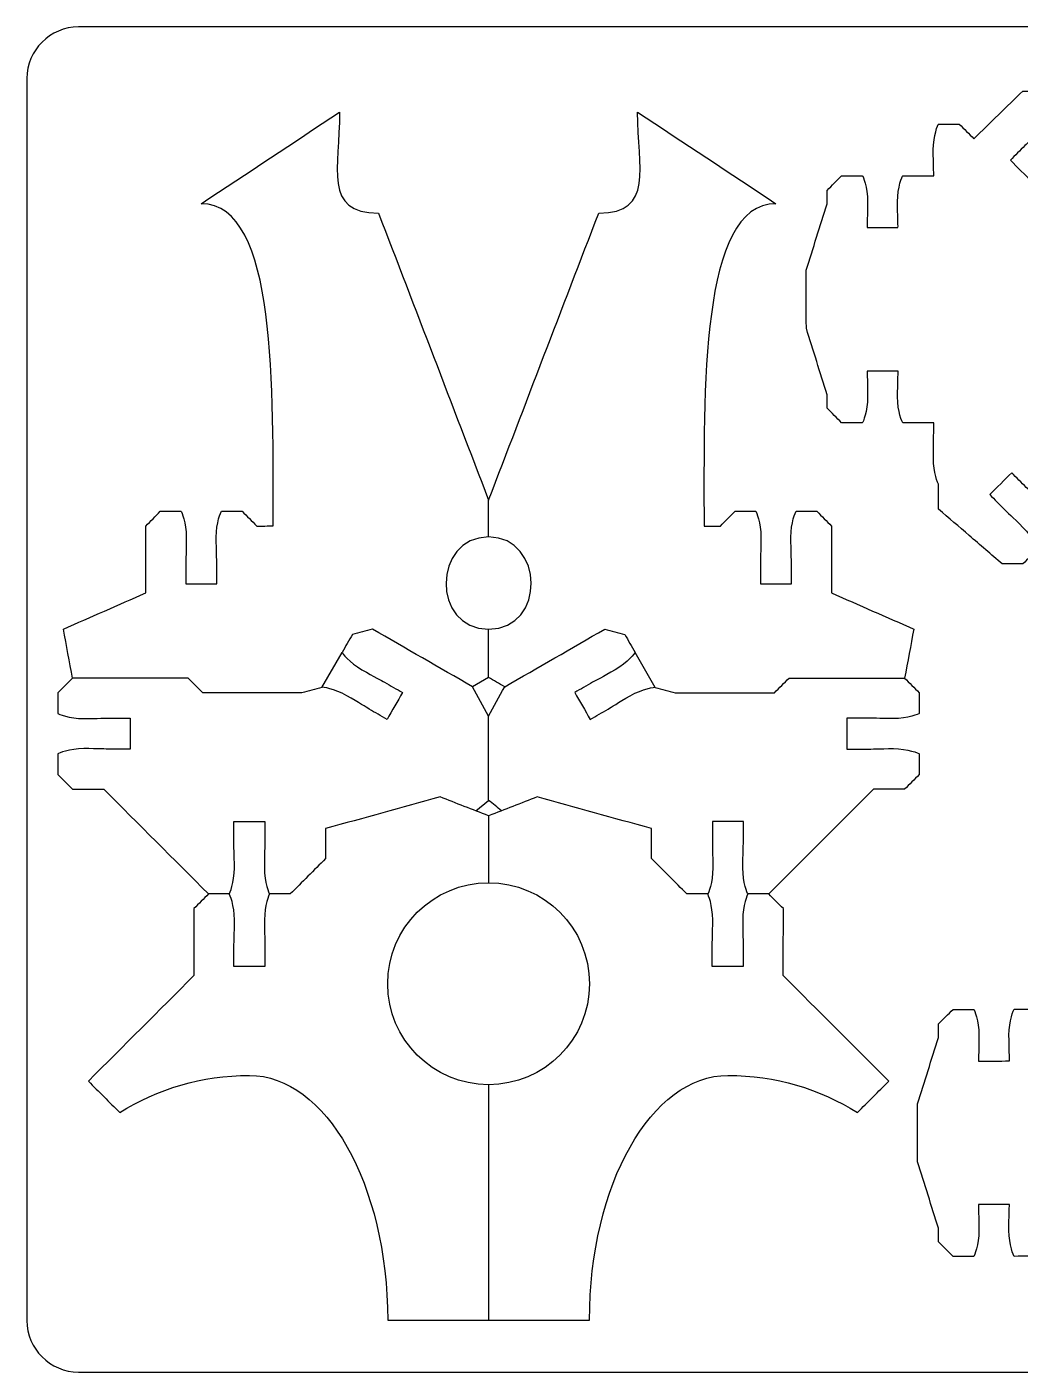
# Model space of a CAD drawing. Extents: x 0 to 680, y 0 to 410.
# Drawn here: x 460 to 556, y 0 to 130 of the extents above; entities that cross this region are included whole.
import ezdxf

# ---------------------------------------------------------------- set-up
doc = ezdxf.new("R2010")
doc.units = 0
doc.header["$MEASUREMENT"] = 0
doc.layers.add('DEFAULT', color=18, linetype='CONTINUOUS')

msp = doc.modelspace()

# ---------------------------------------------------------------- linework, layer by layer
at = {"layer": 'DEFAULT', "color": 1}
for points in [[(488.52, 66.18), (490.47, 69.56)], [(520.75, 66.18), (518.8, 69.56)], [(504.64, 67.14), (503.08, 66.23)], [(503.39, 54.25), (504.64, 55.26)]]:
    msp.add_lwpolyline(points, dxfattribs=at)
for points, knots in [([(675, 0.01), (605, 0.01), (535, 0.01), (465, 0.01), (462.24, 0.01), (460, 2.25), (460, 5), (460, 45), (460, 85.01), (460, 125.01), (460, 127.77), (462.24, 130), (465, 130), (535, 130), (605, 130), (675, 130), (677.76, 130), (680, 127.77), (680, 125.01), (680, 85.01), (680, 45), (680, 5), (680, 2.25), (677.76, 0.01), (675, 0.01)], [0, 0, 0, 0, 595.271, 595.271, 595.271, 596.271, 596.271, 596.271, 936.431, 936.431, 936.431, 937.431, 937.431, 937.431, 1532.702, 1532.702, 1532.702, 1533.702, 1533.702, 1533.702, 1873.862, 1873.862, 1873.862, 1874.862, 1874.862, 1874.862, 1874.862]), ([(557.7, 79.52), (557.74, 79.56), (557.26, 80.66), (556.29, 81.64), (555.31, 82.63), (554.73, 83.14), (554.49, 83.38), (554.02, 83.85), (553.55, 84.33), (553.08, 84.8), (553.78, 85.5), (554.49, 86.21), (555.2, 86.92), (555.67, 86.44), (556.14, 85.97), (556.61, 85.5), (556.85, 85.26), (557.36, 84.67), (558.34, 83.69), (559.32, 82.72), (560.43, 82.24), (560.46, 82.28), (561.13, 82.28), (561.8, 82.28), (562.46, 82.28), (563.09, 81.66), (563.71, 81.03), (564.33, 80.41), (567.24, 80.41), (570.14, 80.41), (573.04, 80.41), (573.52, 80.88), (573.99, 81.35), (574.46, 81.82), (574.46, 82.49), (574.46, 83.15), (574.46, 83.82), (574.46, 83.88), (573.34, 84.32), (571.96, 84.33), (570.58, 84.33), (569.8, 84.28), (569.46, 84.28), (568.79, 84.28), (568.13, 84.28), (567.46, 84.28), (567.46, 85.28), (567.46, 86.28), (567.46, 87.28), (568.13, 87.28), (568.8, 87.28), (569.46, 87.27), (569.8, 87.28), (570.58, 87.23), (571.96, 87.23), (573.34, 87.23), (574.46, 87.67), (574.46, 87.73), (574.87, 88.82), (575.28, 89.91), (575.69, 91.01), (577.07, 91.45), (578.45, 91.89), (579.83, 92.34), (580.78, 94.93), (581.74, 97.51), (582.69, 100.1), (582.5, 101.38), (582.31, 102.65), (582.12, 103.92), (582.12, 111.78), (575.39, 117.95), (567.53, 117.95), (566.48, 117.95), (565.45, 117.83), (564.47, 117.61), (563.8, 118.28), (563.13, 118.95), (562.46, 119.62), (562.42, 119.67), (561.31, 119.19), (560.33, 118.22), (559.36, 117.24), (558.84, 116.65), (558.6, 116.41), (558.13, 115.94), (557.66, 115.47), (557.19, 115), (556.48, 115.71), (555.77, 116.42), (555.07, 117.12), (555.54, 117.59), (556.01, 118.06), (556.48, 118.53), (556.72, 118.78), (557.31, 119.29), (558.28, 120.27), (559.26, 121.24), (559.74, 122.35), (559.7, 122.39), (559.23, 122.86), (558.76, 123.33), (558.29, 123.81), (557.62, 123.81), (556.95, 123.81), (556.29, 123.81), (554.71, 122.27), (553.12, 120.74), (551.54, 119.2), (551.07, 119.67), (550.6, 120.14), (550.13, 120.61), (549.46, 120.61), (548.79, 120.61), (548.13, 120.61), (548.07, 120.61), (547.63, 119.49), (547.62, 118.11), (547.62, 116.73), (547.67, 115.95), (547.67, 115.61), (546.67, 115.61), (545.67, 115.62), (544.67, 115.62), (544.61, 115.62), (544.17, 114.5), (544.17, 113.12), (544.17, 111.73), (544.22, 110.96), (544.21, 110.61), (543.21, 110.62), (542.21, 110.62), (541.22, 110.62), (541.21, 110.96), (541.27, 111.74), (541.27, 113.12), (541.27, 114.5), (540.82, 115.62), (540.76, 115.62), (540.1, 115.62), (539.43, 115.62), (538.76, 115.62), (538.29, 115.15), (537.82, 114.68), (537.35, 114.21), (537.35, 113.78), (537.35, 113.34), (537.35, 112.91), (536.68, 110.77), (536.01, 108.62), (535.34, 106.48), (535.34, 104.61), (535.34, 102.75), (535.35, 100.89), (536.02, 98.74), (536.68, 96.6), (537.35, 94.46), (537.35, 94.03), (537.35, 93.59), (537.35, 93.16), (537.82, 92.69), (538.29, 92.22), (538.76, 91.75), (539.43, 91.75), (540.1, 91.75), (540.76, 91.75), (540.83, 91.75), (541.27, 92.87), (541.27, 94.25), (541.27, 95.63), (541.22, 96.41), (541.23, 96.75), (542.23, 96.75), (543.22, 96.74), (544.22, 96.74), (544.23, 96.41), (544.17, 95.63), (544.17, 94.24), (544.17, 92.87), (544.62, 91.74), (544.67, 91.74), (544.68, 91.74), (544.68, 91.74), (544.68, 91.74), (545.68, 91.74), (546.68, 91.74), (547.68, 91.74), (547.68, 91.4), (547.63, 89.71), (547.63, 88.33), (547.63, 86.95), (548.07, 85.82), (548.13, 85.82), (548.13, 85.02), (548.13, 84.21), (548.13, 83.4), (549.12, 82.55), (550.11, 81.7), (551.09, 80.85), (552.16, 79.94), (553.22, 79.02), (554.28, 78.11), (554.95, 78.11), (555.62, 78.11), (556.28, 78.11), (556.76, 78.58), (557.23, 79.05), (557.7, 79.52)], [5.670289, 5.670289, 5.670289, 5.670289, 6.670289, 6.670289, 6.670289, 7.670289, 7.670289, 7.670289, 13.341303, 13.341303, 13.341303, 21.833659, 21.833659, 21.833659, 27.504673, 27.504673, 27.504673, 28.504673, 28.504673, 28.504673, 29.504673, 29.504673, 29.504673, 35.174673, 35.174673, 35.174673, 42.677787, 42.677787, 42.677787, 67.366787, 67.366787, 67.366787, 73.039197, 73.039197, 73.039197, 78.699197, 78.699197, 78.699197, 79.699197, 79.699197, 79.699197, 80.699197, 80.699197, 80.699197, 86.359205, 86.359205, 86.359205, 94.850205, 94.850205, 94.850205, 100.519213, 100.519213, 100.519213, 101.519213, 101.519213, 101.519213, 102.519213, 102.519213, 102.519213, 112.449923, 112.449923, 112.449923, 124.770567, 124.770567, 124.770567, 148.230629, 148.230629, 148.230629, 159.182457, 159.182457, 159.182457, 160.182457, 160.182457, 160.182457, 161.182457, 161.182457, 161.182457, 169.243474, 169.243474, 169.243474, 170.243474, 170.243474, 170.243474, 171.243474, 171.243474, 171.243474, 176.900329, 176.900329, 176.900329, 185.400459, 185.400459, 185.400459, 191.065097, 191.065097, 191.065097, 192.065097, 192.065097, 192.065097, 193.065097, 193.065097, 193.065097, 198.729027, 198.729027, 198.729027, 204.400027, 204.400027, 204.400027, 223.139773, 223.139773, 223.139773, 228.804411, 228.804411, 228.804411, 234.474411, 234.474411, 234.474411, 235.474411, 235.474411, 235.474411, 236.474411, 236.474411, 236.474411, 244.964417, 244.964417, 244.964417, 245.964417, 245.964417, 245.964417, 246.964417, 246.964417, 246.964417, 255.454423, 255.454423, 255.454423, 256.454423, 256.454423, 256.454423, 257.454423, 257.454423, 257.454423, 263.124423, 263.124423, 263.124423, 268.787645, 268.787645, 268.787645, 272.448645, 272.448645, 272.448645, 291.564502, 291.564502, 291.564502, 307.423532, 307.423532, 307.423532, 326.511999, 326.511999, 326.511999, 330.181999, 330.181999, 330.181999, 335.845929, 335.845929, 335.845929, 341.515929, 341.515929, 341.515929, 342.515929, 342.515929, 342.515929, 343.515929, 343.515929, 343.515929, 352.005934, 352.005934, 352.005934, 353.005934, 353.005934, 353.005934, 354.005934, 354.005934, 354.005934, 354.035934, 354.035934, 354.035934, 362.526939, 362.526939, 362.526939, 363.526939, 363.526939, 363.526939, 364.526939, 364.526939, 364.526939, 371.387939, 371.387939, 371.387939, 382.48439, 382.48439, 382.48439, 394.411251, 394.411251, 394.411251, 400.081251, 400.081251, 400.081251, 405.75154, 405.75154, 405.75154, 405.75154]), ([(464.42, 67.07), (464.12, 68.65), (463.83, 70.23), (463.53, 71.81), (466.19, 72.97), (468.84, 74.14), (471.49, 75.3), (471.49, 77.46), (471.49, 79.61), (471.49, 81.77), (471.96, 82.24), (472.43, 82.71), (472.9, 83.19), (473.57, 83.19), (474.24, 83.19), (474.9, 83.19), (474.96, 83.19), (475.41, 82.07), (475.41, 80.69), (475.41, 79.3), (475.36, 78.53), (475.37, 78.19), (475.37, 77.52), (475.37, 76.86), (475.37, 76.19), (476.37, 76.19), (477.37, 76.19), (478.37, 76.19), (478.36, 76.86), (478.36, 77.52), (478.36, 78.19), (478.36, 78.53), (478.31, 79.31), (478.31, 80.69), (478.31, 82.07), (478.76, 83.19), (478.81, 83.19), (479.48, 83.19), (480.15, 83.19), (480.81, 83.19), (481.28, 82.72), (481.76, 82.25), (482.23, 81.77), (482.76, 81.77), (483.28, 81.77), (483.81, 81.78), (483.81, 94.83), (484.24, 112.92), (476.86, 112.92), (481.32, 115.87), (485.77, 118.82), (490.23, 121.77), (490.23, 116.38), (488.6, 112.01), (493.99, 112.01), (497.54, 102.76), (501.09, 93.52), (504.64, 84.27)], [0, 0, 0, 0, 13.663156, 13.663156, 13.663156, 38.281795, 38.281795, 38.281795, 56.631798, 56.631798, 56.631798, 62.305624, 62.305624, 62.305624, 67.977624, 67.977624, 67.977624, 68.977624, 68.977624, 68.977624, 69.977624, 69.977624, 69.977624, 75.637624, 75.637624, 75.637624, 84.141624, 84.141624, 84.141624, 89.810631, 89.810631, 89.810631, 90.810631, 90.810631, 90.810631, 91.810631, 91.810631, 91.810631, 97.484631, 97.484631, 97.484631, 103.155627, 103.155627, 103.155627, 107.660627, 107.660627, 107.660627, 108.660627, 108.660627, 108.660627, 154.116052, 154.116052, 154.116052, 155.116052, 155.116052, 155.116052, 239.33552, 239.33552, 239.33552, 239.33552]), ([(506.19, 66.23), (505.67, 66.53), (505.15, 66.83), (504.64, 67.14), (504.64, 68.7), (504.64, 70.25), (504.64, 71.81), (510.22, 71.81), (510.03, 80.71), (504.64, 80.71), (504.64, 81.9), (504.64, 83.08), (504.64, 84.27), (508.18, 93.52), (511.73, 102.76), (515.28, 112.01), (520.67, 112.01), (519.04, 116.38), (519.04, 121.77), (523.5, 118.82), (527.96, 115.87), (532.41, 112.92), (525.03, 112.92), (525.46, 94.83), (525.46, 81.77), (525.99, 81.77), (526.52, 81.77), (527.04, 81.77), (527.52, 82.25), (527.99, 82.72), (528.46, 83.19), (529.13, 83.19), (529.79, 83.19), (530.46, 83.19), (530.51, 83.19), (530.96, 82.07), (530.96, 80.69), (530.96, 79.31), (530.91, 78.53), (530.91, 78.19), (530.91, 77.52), (530.91, 76.86), (530.91, 76.19), (531.91, 76.19), (532.91, 76.19), (533.91, 76.19), (533.91, 76.86), (533.91, 77.52), (533.91, 78.19), (533.91, 78.53), (533.86, 79.3), (533.86, 80.69), (533.86, 82.07), (534.31, 83.19), (534.37, 83.19), (535.04, 83.19), (535.7, 83.19), (536.37, 83.19), (536.84, 82.71), (537.31, 82.24), (537.79, 81.77), (537.78, 79.61), (537.78, 77.46), (537.78, 75.3), (540.43, 74.14), (543.09, 72.97), (545.74, 71.81), (545.44, 70.23), (545.15, 68.65), (544.85, 67.07)], [0, 0, 0, 0, 5.100627, 5.100627, 5.100627, 18.354627, 18.354627, 18.354627, 19.354627, 19.354627, 19.354627, 29.445627, 29.445627, 29.445627, 113.665453, 113.665453, 113.665453, 114.665453, 114.665453, 114.665453, 160.12116, 160.12116, 160.12116, 161.13116, 161.13116, 161.13116, 165.62416, 165.62416, 165.62416, 171.297278, 171.297278, 171.297278, 176.970278, 176.970278, 176.970278, 177.970278, 177.970278, 177.970278, 178.970278, 178.970278, 178.970278, 184.639287, 184.639287, 184.639287, 193.144287, 193.144287, 193.144287, 198.804287, 198.804287, 198.804287, 199.804287, 199.804287, 199.804287, 200.804287, 200.804287, 200.804287, 206.479287, 206.479287, 206.479287, 212.150991, 212.150991, 212.150991, 230.501993, 230.501993, 230.501993, 255.1188, 255.1188, 255.1188, 268.781589, 268.781589, 268.781589, 268.781589]), ([(504.64, 63.41), (504.12, 64.35), (503.6, 65.29), (503.08, 66.23), (499.86, 68.09), (496.63, 69.95), (493.41, 71.81), (492.76, 71.64), (492.12, 71.47), (491.47, 71.29), (491.14, 70.72), (490.81, 70.14), (490.47, 69.56), (490.45, 69.52), (491.19, 68.57), (492.39, 67.88), (493.59, 67.19), (494.29, 66.84), (494.58, 66.67), (495.16, 66.34), (495.74, 66.01), (496.32, 65.68), (495.82, 64.81), (495.32, 63.95), (494.82, 63.08), (494.24, 63.41), (493.66, 63.74), (493.09, 64.08), (492.79, 64.25), (492.14, 64.67), (490.94, 65.37), (489.74, 66.05), (488.55, 66.23), (488.52, 66.18), (487.88, 66.01), (487.24, 65.83), (486.59, 65.66), (483.4, 65.66), (480.2, 65.66), (477, 65.66), (476.53, 66.13), (476.06, 66.6), (475.59, 67.07), (471.87, 67.07), (468.14, 67.07), (464.42, 67.07), (463.95, 66.6), (463.48, 66.13), (463, 65.66), (463, 64.99), (463, 64.33), (463, 63.66), (463, 63.61), (464.12, 63.16), (465.5, 63.16), (466.89, 63.16), (467.66, 63.21), (468, 63.21), (468.67, 63.21), (469.34, 63.21), (470, 63.21), (470, 62.21), (470, 61.22), (470, 60.22), (469.34, 60.21), (468.67, 60.21), (468.01, 60.21), (467.67, 60.21), (466.89, 60.26), (465.51, 60.26), (464.13, 60.26), (463.01, 59.81), (463.01, 59.75), (463.01, 59.09), (463.01, 58.42), (463.01, 57.75), (463.48, 57.28), (463.95, 56.81), (464.42, 56.34), (465.43, 56.34), (466.43, 56.34), (467.44, 56.34), (470.81, 52.96), (474.19, 49.59), (477.56, 46.21)], [0, 0, 0, 0, 9.121195, 9.121195, 9.121195, 40.789807, 40.789807, 40.789807, 46.461803, 46.461803, 46.461803, 52.130988, 52.130988, 52.130988, 53.130988, 53.130988, 53.130988, 54.130988, 54.130988, 54.130988, 59.800866, 59.800866, 59.800866, 68.300679, 68.300679, 68.300679, 73.960906, 73.960906, 73.960906, 74.960906, 74.960906, 74.960906, 75.960906, 75.960906, 75.960906, 81.624799, 81.624799, 81.624799, 108.814799, 108.814799, 108.814799, 114.485796, 114.485796, 114.485796, 146.144796, 146.144796, 146.144796, 151.816499, 151.816499, 151.816499, 157.488499, 157.488499, 157.488499, 158.488499, 158.488499, 158.488499, 159.488499, 159.488499, 159.488499, 165.157528, 165.157528, 165.157528, 173.657528, 173.657528, 173.657528, 179.316535, 179.316535, 179.316535, 180.316535, 180.316535, 180.316535, 181.316535, 181.316535, 181.316535, 186.986535, 186.986535, 186.986535, 192.668239, 192.668239, 192.668239, 201.208239, 201.208239, 201.208239, 241.796168, 241.796168, 241.796168, 241.796168]), ([(505.89, 54.25), (505.47, 54.59), (505.05, 54.92), (504.64, 55.26), (504.64, 57.98), (504.64, 60.69), (504.64, 63.41), (505.15, 64.35), (505.67, 65.29), (506.19, 66.23), (509.42, 68.09), (512.64, 69.95), (515.87, 71.81), (516.51, 71.64), (517.15, 71.47), (517.8, 71.29), (518.13, 70.72), (518.46, 70.14), (518.8, 69.56), (518.82, 69.52), (518.08, 68.57), (516.88, 67.88), (515.68, 67.19), (514.99, 66.84), (514.69, 66.67), (514.11, 66.34), (513.53, 66.01), (512.96, 65.68), (513.46, 64.81), (513.96, 63.95), (514.46, 63.08), (515.03, 63.41), (515.61, 63.74), (516.19, 64.08), (516.48, 64.25), (517.13, 64.67), (518.33, 65.37), (519.53, 66.05), (520.72, 66.23), (520.75, 66.18), (521.39, 66.01), (522.03, 65.83), (522.68, 65.66), (525.87, 65.66), (529.07, 65.66), (532.27, 65.66), (532.74, 66.13), (533.21, 66.6), (533.68, 67.07), (537.41, 67.07), (541.13, 67.07), (544.85, 67.07), (545.32, 66.6), (545.8, 66.13), (546.27, 65.66), (546.27, 64.99), (546.27, 64.33), (546.27, 63.66), (546.27, 63.61), (545.15, 63.16), (543.77, 63.16), (542.39, 63.16), (541.61, 63.21), (541.27, 63.21), (540.6, 63.21), (539.93, 63.21), (539.27, 63.21), (539.27, 62.21), (539.27, 61.22), (539.27, 60.22), (539.93, 60.21), (540.6, 60.21), (541.26, 60.21), (541.6, 60.21), (542.38, 60.26), (543.77, 60.26), (545.14, 60.26), (546.26, 59.81), (546.26, 59.75), (546.26, 59.09), (546.26, 58.42), (546.26, 57.75), (545.79, 57.28), (545.32, 56.81), (544.85, 56.34), (543.84, 56.34), (542.84, 56.34), (541.84, 56.34), (538.46, 52.96), (535.09, 49.59), (531.71, 46.21)], [0, 0, 0, 0, 4.554546, 4.554546, 4.554546, 27.651546, 27.651546, 27.651546, 36.772741, 36.772741, 36.772741, 68.44222, 68.44222, 68.44222, 74.113249, 74.113249, 74.113249, 79.782434, 79.782434, 79.782434, 80.782434, 80.782434, 80.782434, 81.782434, 81.782434, 81.782434, 87.45318, 87.45318, 87.45318, 95.952993, 95.952993, 95.952993, 101.614087, 101.614087, 101.614087, 102.614087, 102.614087, 102.614087, 103.614087, 103.614087, 103.614087, 109.279912, 109.279912, 109.279912, 136.467912, 136.467912, 136.467912, 142.139615, 142.139615, 142.139615, 173.799615, 173.799615, 173.799615, 179.471319, 179.471319, 179.471319, 185.143319, 185.143319, 185.143319, 186.143319, 186.143319, 186.143319, 187.143319, 187.143319, 187.143319, 192.813347, 192.813347, 192.813347, 201.313347, 201.313347, 201.313347, 206.972354, 206.972354, 206.972354, 207.972354, 207.972354, 207.972354, 208.972354, 208.972354, 208.972354, 214.642354, 214.642354, 214.642354, 220.324765, 220.324765, 220.324765, 228.864765, 228.864765, 228.864765, 269.451987, 269.451987, 269.451987, 269.451987]), ([(504.64, 53.77), (503.07, 54.37), (501.5, 54.98), (499.94, 55.59), (496.25, 54.57), (492.57, 53.55), (488.88, 52.53), (488.88, 51.56), (488.88, 50.6), (488.88, 49.63), (487.74, 48.49), (486.6, 47.35), (485.47, 46.21), (484.8, 46.21), (484.13, 46.21), (483.47, 46.21), (483.41, 46.21), (482.97, 45.09), (482.97, 43.72), (482.97, 42.33), (483.02, 41.55), (483.02, 41.22), (483.02, 40.55), (483.02, 39.88), (483.02, 39.21), (482.02, 39.21), (481.02, 39.21), (480.02, 39.21), (480.02, 39.88), (480.02, 40.55), (480.02, 41.21), (480.02, 41.55), (480.07, 42.33), (480.07, 43.71), (480.07, 45.09), (479.62, 46.21), (479.56, 46.21), (478.89, 46.21), (478.23, 46.21), (477.56, 46.21), (477.09, 45.74), (476.62, 45.27), (476.15, 44.8), (476.15, 42.64), (476.15, 40.48), (476.15, 38.32), (472.75, 34.92), (469.35, 31.52), (465.95, 28.12), (466.96, 27.11), (467.97, 26.1), (468.98, 25.09), (472.61, 27.37), (476.91, 28.68), (481.51, 28.68), (488.89, 28.68), (494.88, 18.1), (494.88, 5.04), (498.13, 5.04), (501.38, 5.04), (504.64, 5.04)], [0, 0, 0, 0, 14.282615, 14.282615, 14.282615, 46.801315, 46.801315, 46.801315, 55.030324, 55.030324, 55.030324, 68.712135, 68.712135, 68.712135, 74.382135, 74.382135, 74.382135, 75.382135, 75.382135, 75.382135, 76.382135, 76.382135, 76.382135, 82.054146, 82.054146, 82.054146, 90.554146, 90.554146, 90.554146, 96.216146, 96.216146, 96.216146, 97.216146, 97.216146, 97.216146, 98.216146, 98.216146, 98.216146, 103.887146, 103.887146, 103.887146, 109.556728, 109.556728, 109.556728, 127.90573, 127.90573, 127.90573, 168.790644, 168.790644, 168.790644, 180.945811, 180.945811, 180.945811, 181.945811, 181.945811, 181.945811, 182.945811, 182.945811, 182.945811, 210.604811, 210.604811, 210.604811, 210.604811]), ([(514.39, 37.54), (514.39, 42.93), (510.03, 47.29), (504.64, 47.3), (504.64, 49.45), (504.64, 51.61), (504.64, 53.77), (506.2, 54.37), (507.77, 54.98), (509.33, 55.59), (513.02, 54.57), (516.71, 53.55), (520.39, 52.53), (520.39, 51.56), (520.39, 50.6), (520.39, 49.63), (521.53, 48.49), (522.67, 47.35), (523.81, 46.21), (524.47, 46.21), (525.14, 46.21), (525.81, 46.21), (525.86, 46.21), (526.3, 45.09), (526.3, 43.72), (526.3, 42.33), (526.25, 41.55), (526.25, 41.22), (526.25, 40.55), (526.25, 39.88), (526.25, 39.21), (527.25, 39.21), (528.25, 39.21), (529.25, 39.21), (529.25, 39.88), (529.25, 40.55), (529.25, 41.21), (529.25, 41.55), (529.2, 42.33), (529.2, 43.71), (529.21, 45.09), (529.65, 46.21), (529.71, 46.21), (530.38, 46.21), (531.04, 46.21), (531.71, 46.21), (532.18, 45.74), (532.65, 45.27), (533.13, 44.8), (533.13, 42.64), (533.12, 40.48), (533.12, 38.32), (536.52, 34.92), (539.92, 31.52), (543.32, 28.12), (542.31, 27.11), (541.3, 26.1), (540.29, 25.09), (536.66, 27.37), (532.36, 28.68), (527.76, 28.68), (520.38, 28.68), (514.39, 18.1), (514.39, 5.04), (511.14, 5.04), (507.89, 5.04), (504.64, 5.04), (504.64, 12.62), (504.64, 20.2), (504.64, 27.78), (510.03, 27.78), (514.39, 32.15), (514.39, 37.54)], [1, 1, 1, 1, 2, 2, 2, 20.339, 20.339, 20.339, 34.622547, 34.622547, 34.622547, 67.141247, 67.141247, 67.141247, 75.370253, 75.370253, 75.370253, 89.053478, 89.053478, 89.053478, 94.723478, 94.723478, 94.723478, 95.723478, 95.723478, 95.723478, 96.723478, 96.723478, 96.723478, 102.395489, 102.395489, 102.395489, 110.895489, 110.895489, 110.895489, 116.557489, 116.557489, 116.557489, 117.557489, 117.557489, 117.557489, 118.557489, 118.557489, 118.557489, 124.227489, 124.227489, 124.227489, 129.898485, 129.898485, 129.898485, 148.248489, 148.248489, 148.248489, 189.13411, 189.13411, 189.13411, 201.287863, 201.287863, 201.287863, 202.287863, 202.287863, 202.287863, 203.287863, 203.287863, 203.287863, 230.947863, 230.947863, 230.947863, 295.397863, 295.397863, 295.397863, 296.397863, 296.397863, 296.397863, 296.397863]), ([(479.56, 46.21), (479.61, 46.21), (480.06, 47.34), (480.06, 48.71), (480.06, 50.09), (480, 50.87), (480.01, 51.21), (480.01, 51.88), (480.01, 52.54), (480, 53.21), (481, 53.21), (482, 53.21), (483, 53.21), (483, 52.55), (483, 51.88), (483, 51.22), (483.01, 50.87), (482.96, 50.1), (482.96, 48.71), (482.96, 47.33), (483.41, 46.21), (483.47, 46.21)], [0, 0, 0, 0, 1, 1, 1, 2, 2, 2, 7.660007, 7.660007, 7.660007, 16.160007, 16.160007, 16.160007, 21.811007, 21.811007, 21.811007, 22.811007, 22.811007, 22.811007, 23.811007, 23.811007, 23.811007, 23.811007]), ([(529.71, 46.21), (529.66, 46.21), (529.21, 47.34), (529.21, 48.71), (529.21, 50.09), (529.27, 50.87), (529.26, 51.21), (529.26, 51.88), (529.27, 52.54), (529.27, 53.21), (528.27, 53.21), (527.27, 53.21), (526.27, 53.21), (526.27, 52.55), (526.27, 51.88), (526.27, 51.22), (526.26, 50.87), (526.31, 50.1), (526.31, 48.71), (526.31, 47.33), (525.87, 46.21), (525.81, 46.21)], [0, 0, 0, 0, 1, 1, 1, 2, 2, 2, 7.660007, 7.660007, 7.660007, 16.160007, 16.160007, 16.160007, 21.811007, 21.811007, 21.811007, 22.811007, 22.811007, 22.811007, 23.811007, 23.811007, 23.811007, 23.811007]), ([(567.05, 48.7), (566.38, 48.7), (565.72, 48.7), (565.05, 48.7), (563.99, 47.79), (562.92, 46.87), (561.86, 45.96), (560.87, 45.11), (559.88, 44.26), (558.89, 43.41), (558.89, 42.6), (558.89, 41.79), (558.89, 40.99), (558.84, 40.99), (558.4, 39.86), (558.4, 38.48), (558.4, 37.1), (558.45, 35.41), (558.45, 35.07), (557.45, 35.07), (556.45, 35.07), (555.45, 35.07), (555.45, 35.07), (555.44, 35.07), (555.44, 35.07), (555.39, 35.07), (554.94, 33.94), (554.94, 32.57), (554.94, 31.19), (554.99, 30.4), (554.99, 30.07), (553.99, 30.07), (552.99, 30.07), (551.99, 30.06), (551.99, 30.4), (552.04, 31.18), (552.04, 32.57), (552.04, 33.94), (551.59, 35.06), (551.53, 35.06), (550.87, 35.06), (550.2, 35.06), (549.53, 35.06), (549.06, 34.59), (548.59, 34.12), (548.12, 33.65), (548.12, 33.22), (548.12, 32.79), (548.12, 32.35), (547.45, 30.21), (546.78, 28.07), (546.11, 25.93), (546.11, 24.06), (546.11, 22.2), (546.1, 20.33), (546.78, 18.19), (547.45, 16.04), (548.12, 13.9), (548.12, 13.47), (548.12, 13.04), (548.12, 12.6), (548.59, 12.13), (549.06, 11.66), (549.53, 11.19), (550.2, 11.19), (550.87, 11.19), (551.53, 11.19), (551.58, 11.19), (552.03, 12.32), (552.03, 13.69), (552.03, 15.07), (551.98, 15.85), (551.98, 16.19), (552.98, 16.19), (553.98, 16.2), (554.98, 16.2), (554.98, 15.85), (554.93, 15.08), (554.93, 13.69), (554.94, 12.31), (555.38, 11.19), (555.44, 11.19), (556.44, 11.2), (557.44, 11.2), (558.44, 11.2), (558.44, 10.86), (558.39, 10.08), (558.39, 8.7), (558.39, 7.32), (558.83, 6.2), (558.89, 6.2), (559.56, 6.2), (560.23, 6.2), (560.89, 6.2), (561.37, 6.67), (561.84, 7.14), (562.31, 7.61), (563.89, 6.07), (565.47, 4.54), (567.05, 3.01), (567.72, 3.01), (568.39, 3.01), (569.05, 3.01), (569.52, 3.48), (570, 3.95), (570.47, 4.42), (570.51, 4.46), (570.03, 5.57), (569.05, 6.54), (568.07, 7.52), (567.49, 8.03), (567.25, 8.28), (566.78, 8.75), (566.31, 9.22), (565.83, 9.69), (566.54, 10.39), (567.25, 11.1), (567.95, 11.81), (568.42, 11.34), (568.89, 10.87), (569.37, 10.4), (569.61, 10.16), (570.12, 9.57), (571.1, 8.59), (572.08, 7.62), (573.19, 7.14), (573.22, 7.19), (573.89, 7.86), (574.56, 8.53), (575.24, 9.2), (576.22, 8.98), (577.25, 8.87), (578.3, 8.87), (586.16, 8.87), (592.88, 15.03), (592.88, 22.89), (593.08, 24.16), (593.27, 25.44), (593.46, 26.71), (592.5, 29.3), (591.55, 31.89), (590.59, 34.47), (589.22, 34.92), (587.84, 35.36), (586.46, 35.8), (586.05, 36.9), (585.64, 37.99), (585.23, 39.08), (585.23, 39.14), (584.11, 39.59), (582.73, 39.59), (581.35, 39.59), (580.57, 39.53), (580.23, 39.54), (579.56, 39.53), (578.9, 39.53), (578.23, 39.53), (578.23, 40.53), (578.23, 41.53), (578.23, 42.53), (578.9, 42.53), (579.56, 42.53), (580.23, 42.53), (580.57, 42.53), (581.35, 42.49), (582.73, 42.49), (584.11, 42.49), (585.23, 42.93), (585.23, 42.99), (585.23, 43.66), (585.23, 44.32), (585.23, 44.99), (584.75, 45.46), (584.28, 45.93), (583.81, 46.4), (580.91, 46.4), (578, 46.4), (575.1, 46.4), (574.48, 45.78), (573.85, 45.16), (573.23, 44.53), (572.56, 44.53), (571.9, 44.53), (571.23, 44.53), (571.2, 44.57), (570.08, 44.09), (569.11, 43.12), (568.13, 42.14), (567.62, 41.55), (567.38, 41.31), (566.9, 40.84), (566.43, 40.37), (565.96, 39.9), (565.26, 40.6), (564.55, 41.31), (563.84, 42.01), (564.31, 42.49), (564.78, 42.96), (565.25, 43.43), (565.49, 43.67), (566.08, 44.19), (567.06, 45.17), (568.03, 46.15), (568.51, 47.25), (568.47, 47.29), (567.99, 47.76), (567.52, 48.23), (567.05, 48.7)], [5.671704, 5.671704, 5.671704, 5.671704, 11.341704, 11.341704, 11.341704, 23.269216, 23.269216, 23.269216, 34.365667, 34.365667, 34.365667, 41.225667, 41.225667, 41.225667, 42.225667, 42.225667, 42.225667, 43.225667, 43.225667, 43.225667, 51.716673, 51.716673, 51.716673, 51.746673, 51.746673, 51.746673, 52.746673, 52.746673, 52.746673, 53.746673, 53.746673, 53.746673, 62.237679, 62.237679, 62.237679, 63.237679, 63.237679, 63.237679, 64.237679, 64.237679, 64.237679, 69.909679, 69.909679, 69.909679, 75.573609, 75.573609, 75.573609, 79.243609, 79.243609, 79.243609, 98.330823, 98.330823, 98.330823, 114.190853, 114.190853, 114.190853, 133.306411, 133.306411, 133.306411, 136.966411, 136.966411, 136.966411, 142.630341, 142.630341, 142.630341, 148.302341, 148.302341, 148.302341, 149.302341, 149.302341, 149.302341, 150.302341, 150.302341, 150.302341, 158.792347, 158.792347, 158.792347, 159.792347, 159.792347, 159.792347, 160.792347, 160.792347, 160.792347, 169.282353, 169.282353, 169.282353, 170.282353, 170.282353, 170.282353, 171.282353, 171.282353, 171.282353, 176.953353, 176.953353, 176.953353, 182.617282, 182.617282, 182.617282, 201.358443, 201.358443, 201.358443, 207.027443, 207.027443, 207.027443, 212.691373, 212.691373, 212.691373, 213.691373, 213.691373, 213.691373, 214.691373, 214.691373, 214.691373, 220.355302, 220.355302, 220.355302, 228.854726, 228.854726, 228.854726, 234.51158, 234.51158, 234.51158, 235.51158, 235.51158, 235.51158, 236.51158, 236.51158, 236.51158, 244.573305, 244.573305, 244.573305, 245.573305, 245.573305, 245.573305, 246.573305, 246.573305, 246.573305, 257.525282, 257.525282, 257.525282, 280.98569, 280.98569, 280.98569, 293.305687, 293.305687, 293.305687, 303.235811, 303.235811, 303.235811, 304.235811, 304.235811, 304.235811, 305.235811, 305.235811, 305.235811, 310.90582, 310.90582, 310.90582, 319.39582, 319.39582, 319.39582, 325.055829, 325.055829, 325.055829, 326.055829, 326.055829, 326.055829, 327.055829, 327.055829, 327.055829, 332.715829, 332.715829, 332.715829, 338.387532, 338.387532, 338.387532, 363.078532, 363.078532, 363.078532, 370.580232, 370.580232, 370.580232, 376.250232, 376.250232, 376.250232, 377.250232, 377.250232, 377.250232, 378.250232, 378.250232, 378.250232, 383.920537, 383.920537, 383.920537, 392.412893, 392.412893, 392.412893, 398.083198, 398.083198, 398.083198, 399.083198, 399.083198, 399.083198, 400.083198, 400.083198, 400.083198, 405.754902, 405.754902, 405.754902, 405.754902]), ([(504.64, 27.78), (499.25, 27.78), (494.88, 32.15), (494.88, 37.54), (494.88, 42.93), (499.25, 47.29), (504.64, 47.3)], [0, 0, 0, 0, 1, 1, 1, 2, 2, 2, 2])]:
    msp.add_open_spline(points, degree=3, knots=knots, dxfattribs=at)
msp.add_open_spline([(504.64, 80.71), (499.24, 80.71), (499.05, 71.81), (504.64, 71.81)], degree=3, dxfattribs=at)

doc.saveas('drawing.dxf')
